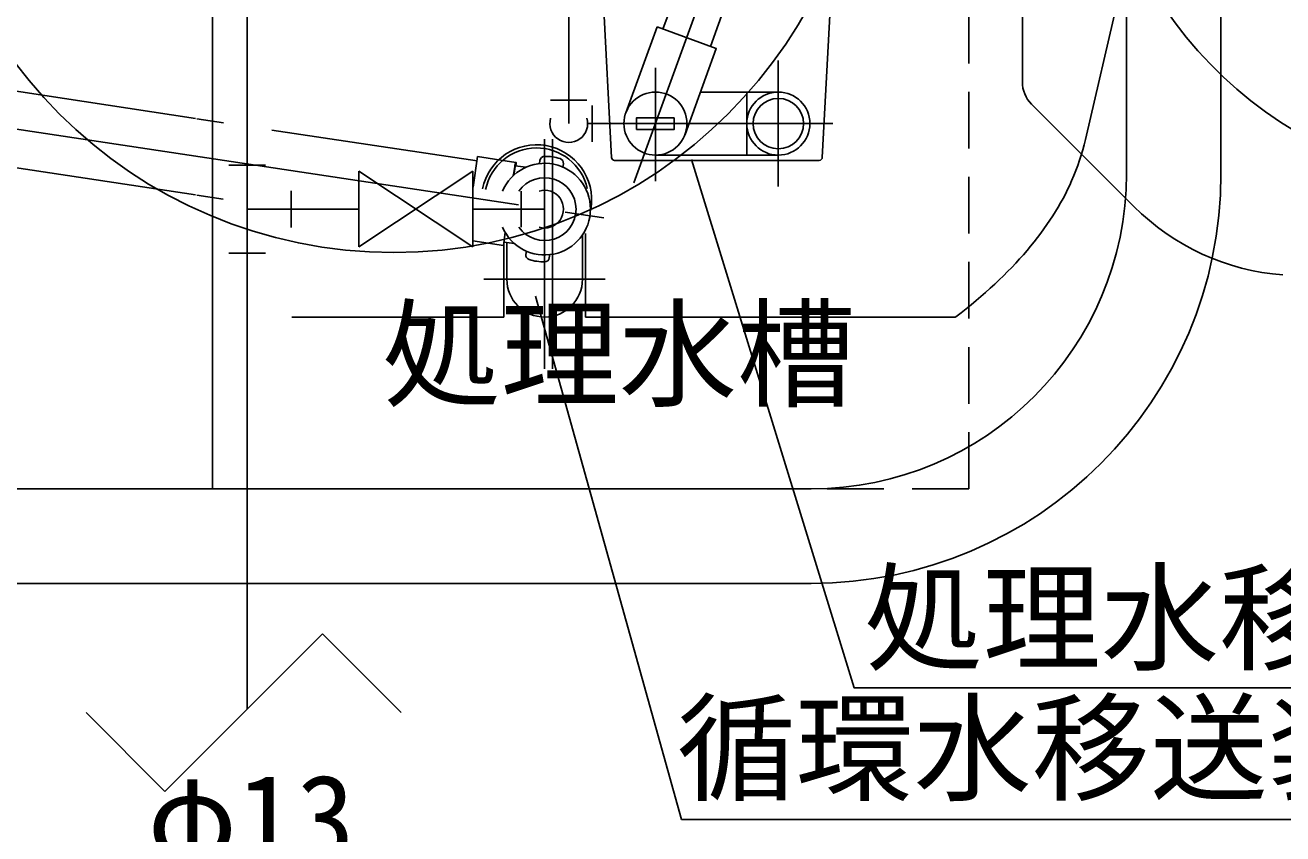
# Model space of a CAD drawing. Units: millimetres, scale not verified. Extents: x -8093 to 8093, y -5792 to 5792.
# Drawn here: x -4736 to -3938, y 374 to 887 of the extents above; entities that cross this region are included whole.
import ezdxf
from ezdxf.enums import TextEntityAlignment as Align

# ---------------------------------------------------------------- set-up
doc = ezdxf.new("R2010")
doc.units = ezdxf.units.MM
doc.header["$LTSCALE"] = 30
for name, pattern in [('DASHED1', [1.8, 1.2, -0.6]), ('LONG_CHAIN', [21, 18, -1, 1, -1]), ('LONG_DASHED2', [13, 12, -1])]:
    doc.linetypes.add(name, pattern=pattern)
for name, color, linetype, lineweight in [('0-1_00クル-フ-0躯体', 3, 'Continuous', 25), ('0-2_00クル-フ-1機器', 2, 'Continuous', 25), ('0-3_00クル-フ-3空気管', 6, 'Continuous', 25)]:
    doc.layers.add(name, color=color, linetype=linetype, lineweight=lineweight)
doc.styles.add('ＭＳ ゴシック', font='')
doc.styles.get('ＭＳ ゴシック').set_extended_font_data('MS Gothic')

msp = doc.modelspace()

# ---------------------------------------------------------------- linework, layer by layer
at = {"layer": '0-1_00クル-フ-0躯体'}
for p, q in [((-4617.09, 592.64), (-4617.09, 1492.65)), ((-4037.09, 792.64), (-4037.09, 1292.64)), ((-3977.09, 792.64), (-3977.09, 1292.64)), ((-4103.14, 1234.35), (-4103.14, 850.92)), ((-5453.93, 953.02), (-4627.86, 827.71)), ((-4391.02, 957.2), (-4391.02, 824.42)), ((-4363.93, 802.94), (-4370.23, 923.04)), ((-4230.11, 802.94), (-4223.81, 923.04)), ((-5509.21, 912.77), (-4627.86, 779.18)), ((-4042.53, 903.05), (-4063.13, 814.29)), ((-4301.15, 873.45), (-4290.89, 901.64)), ((-4334.98, 885.76), (-4354.81, 831.26)), ((-4402.51, 839.22), (-4379.53, 839.22)), ((-4278.02, 844.42), (-4307.46, 844.42)), ((-4278.02, 844.44), (-4258.02, 844.44)), ((-4278.02, 805.54), (-4278.02, 844.44)), ((-4278.02, 805.54), (-4278.02, 844.42)), ((-4376.22, 835.91), (-4376.22, 812.93)), ((-4352.04, 836.42), (-4352.02, 836.42)), ((-4032.38, 771.87), (-4097.28, 836.78)), ((-4610.05, 824.95), (-4627.09, 827.51)), ((-4379.03, 824.42), (-4356.02, 824.42)), ((-4449.16, 800.84), (-4579.42, 820.36)), ((-4424.63, 799.84), (-4448.86, 803.47)), ((-4409.28, 801.1), (-4409.59, 799.05)), ((-4394.45, 798.87), (-4394.75, 796.82)), ((-4361.94, 801.04), (-4232.1, 801.04)), ((-4361.02, 801.04), (-4311.02, 801.04)), ((-4311.02, 804.42), (-4283.02, 804.42)), ((-4283.02, 801.04), (-4233.02, 801.04)), ((-4606.73, 798.14), (-4583.44, 798.14)), ((-4524.31, 746.16), (-4524.31, 794.14)), ((-4451.85, 794.14), (-4524.31, 746.16)), ((-4451.85, 746.16), (-4524.31, 794.14)), ((-4451.85, 746.16), (-4451.85, 794.14)), ((-4418.19, 796.7), (-4424.95, 797.72)), ((-4610.4, 776.47), (-4627.09, 778.97)), ((-4567.1, 781.79), (-4567.1, 758.51)), ((-4421.13, 758.66), (-4421.13, 781.64)), ((-4524.31, 770.15), (-4595.09, 770.15)), ((-4406.33, 770.15), (-4451.8, 770.15)), ((-4382.33, 725.64), (-4382.33, 753.73)), ((-4380.33, 701.64), (-4380.33, 754.64)), ((-4451.85, 750.03), (-4432.53, 747.13)), ((-4432.33, 701.64), (-4432.33, 748.46)), ((-4425.46, 748.24), (-4432.21, 749.26)), ((-4430.33, 725.64), (-4430.33, 748.97)), ((-4417.92, 743.48), (-4418.22, 741.43)), ((-4606.73, 742.17), (-4583.44, 742.17)), ((-4403.08, 741.25), (-4403.39, 739.2)), ((-4566.78, 701.64), (-4432.33, 701.64)), ((-4380.33, 701.64), (-4145.64, 701.64)), ((-5617.09, 592.64), (-4237.09, 592.64)), ((-5617.09, 532.64), (-4237.09, 532.64))]:
    msp.add_line(p, q, dxfattribs=at)
at = {"layer": '0-1_00クル-フ-0躯体', "linetype": 'LONG_CHAIN'}
for p, q in [((-5579.79, 947.62), (-4368.79, 764.61)), ((-4349.7, 786.83), (-4300.71, 921.42)), ((-4258.02, 784.44), (-4258.02, 864.44)), ((-4356.02, 824.42), (-4223.49, 824.42)), ((-4401.33, 814.57), (-4401.33, 668.8)), ((-4258.02, 815.54), (-4258.02, 791.04)), ((-4448.86, 803.47), (-4451.77, 784.1)), ((-4424.63, 799.84), (-4425.85, 791.71)), ((-4431.31, 755.26), (-4432.53, 747.13)), ((-4367.82, 725.64), (-4444.85, 725.64))]:
    msp.add_line(p, q, dxfattribs=at)
at = {"layer": '0-1_00クル-フ-0躯体', "linetype": 'LONG_DASHED2'}
for p, q in [((-4336.02, 787.94), (-4336.02, 859.75)), ((-4336.02, 804.42), (-4311.02, 804.42)), ((-4283.02, 804.42), (-4278.02, 804.42)), ((-4278.02, 804.42), (-4278.02, 805.54)), ((-4278.02, 804.44), (-4278.02, 805.54)), ((-4258.02, 804.44), (-4278.02, 804.44))]:
    msp.add_line(p, q, dxfattribs=at)
at = {"layer": '0-1_00クル-フ-0躯体', "color": 4, "linetype": 'LONG_CHAIN'}
msp.add_line((-4406.33, 814.57), (-4406.33, 668.8), dxfattribs=at)
at = {"layer": '0-1_00クル-フ-0躯体', "color": 4}
for p, q in [((-4412.11, 714.92), (-4319.56, 382.69)), ((-4201.84, 466.28), (-3667.89, 466.28)), ((-3790.23, 382.69), (-4319.56, 382.69))]:
    msp.add_line(p, q, dxfattribs=at)
at = {"layer": '0-1_00クル-フ-0躯体'}
for points in [[(-4331.22, 884.39), (-4320.96, 912.59), (-4290.89, 901.64)], [(-4334.98, 885.76), (-4297.39, 872.08), (-4317.23, 817.58)], [(-4348.02, 820.71), (-4348.02, 828.13), (-4324.02, 828.13)], [(-4348.02, 820.71), (-4324.02, 820.71), (-4324.02, 828.13)]]:
    msp.add_lwpolyline(points, dxfattribs=at)
at = {"layer": '0-1_00クル-フ-0躯体', "color": 4}
msp.add_lwpolyline([(-4313.14, 801.59), (-4209.84, 466.28), (-4201.84, 466.28)], dxfattribs=at)
at = {"layer": '0-1_00クル-フ-0躯体'}
for centre, radius in [((-4502.09, 1042.64), 300), ((-4336.02, 824.42), 20), ((-4258.02, 824.44), 20), ((-4258.02, 824.44), 16)]:
    msp.add_circle(centre, radius, dxfattribs=at)
for centre, radius, start, end in [((-3798.14, 1042.64), 259, 180, 346.605), ((-4083.14, 850.92), 20, 180, 225), ((-4391.02, 824.42), 11.99, 163.40184, 16.59816), ((-4411.45, 775.97), 35, 351.4757, 168.37373), ((-4411.45, 775.97), 33, 12.6617, 168.52002), ((-4406.33, 770.15), 29.08, 203.29566, 156.70453), ((-4406.59, 794.07), 18.94, 162.25696, 170.80734), ((-4426.77, 798.87), 2.35, 329.78258, 24.54404), ((-4406.31, 800.65), 3, 89.9597, 171.4757), ((-4406.33, 770.15), 33.5, 72.9917, 89.9597), ((-4397.41, 799.32), 3, 351.4757, 72.9917), ((-4361.94, 803.04), 2, 183, 270), ((-4232.1, 803.04), 2, 270, 357), ((-4335, 776.22), 92.56, 170.07499, 170.64617), ((-4167.13, 748.35), 262.72, 169.30838, 170.39754), ((-4237.09, 792.64), 200, 270, 0), ((-4237.09, 792.64), 260, 270, 0), ((-4406.33, 770.15), 19.94, 215.21293, 144.78738), ((-4406.33, 770.15), 11.99, 253.40184, 106.59816), ((-3926.31, 877.94), 150, 225, 265.601), ((-4415.26, 740.98), 3, 171.4757, 252.9917), ((-4406.33, 770.15), 33.5, 252.9917, 269.9597), ((-4406.36, 739.65), 3, 269.9597, 351.4757), ((-4406.33, 725.64), 24, 180, 0)]:
    msp.add_arc(centre, radius, start, end, dxfattribs=at)
at = {"layer": '0-1_00クル-フ-0躯体', "color": 7}
msp.add_arc((-4145.64, 702.14), 0.5, 270, 307.43131, dxfattribs=at)
at = {"layer": '0-1_00クル-フ-0躯体'}
for centre, major_axis, start_param, end_param in [((-4984.61, 844.67), (-925, 0), 2.978744, 3.054326), ((-4881, 838.26), (-820, 0), 2.684068, 2.978744)]:
    msp.add_ellipse(centre, major_axis=major_axis, ratio=0.376872, start_param=start_param, end_param=end_param, dxfattribs=at)
at = {"layer": '0-2_00クル-フ-1機器', "linetype": 'DASHED1'}
msp.add_line((-4137.09, 592.64), (-5717.09, 592.64), dxfattribs=at)
msp.add_lwpolyline([(-4137.09, 592.64), (-4137.09, 1492.64), (-5717.09, 1492.64)], dxfattribs=at)
at = {"layer": '0-3_00クル-フ-3空気管'}
msp.add_line((-4595.09, 957.2), (-4595.09, 452.93), dxfattribs=at)
at = {"layer": '0-3_00クル-フ-3空気管', "color": 7}
for p, q in [((-4547.36, 500.66), (-4647.36, 400.66)), ((-4497.36, 450.66), (-4547.36, 500.66)), ((-4647.36, 400.66), (-4697.36, 450.66))]:
    msp.add_line(p, q, dxfattribs=at)

# ---------------------------------------------------------------- texts
at = {"layer": '0-1_00クル-フ-0躯体', "color": 4, "style": 'ＭＳ ゴシック'}
for s, p in [('処理水槽', (-4509.28, 634.19)), ('処理水移送装置', (-4203.32, 466.75)), ('循環水移送装置', (-4322.2, 383.99))]:
    msp.add_text(s, height=54.99, dxfattribs=at).set_placement(p, align=Align.BOTTOM_LEFT)
at = {"layer": '0-3_00クル-フ-3空気管', "color": 4, "style": 'ＭＳ ゴシック'}
msp.add_text('φ13', height=54.99, dxfattribs=at).set_placement((-4658.4, 339.77), align=Align.BOTTOM_LEFT)

doc.saveas('drawing.dxf')
